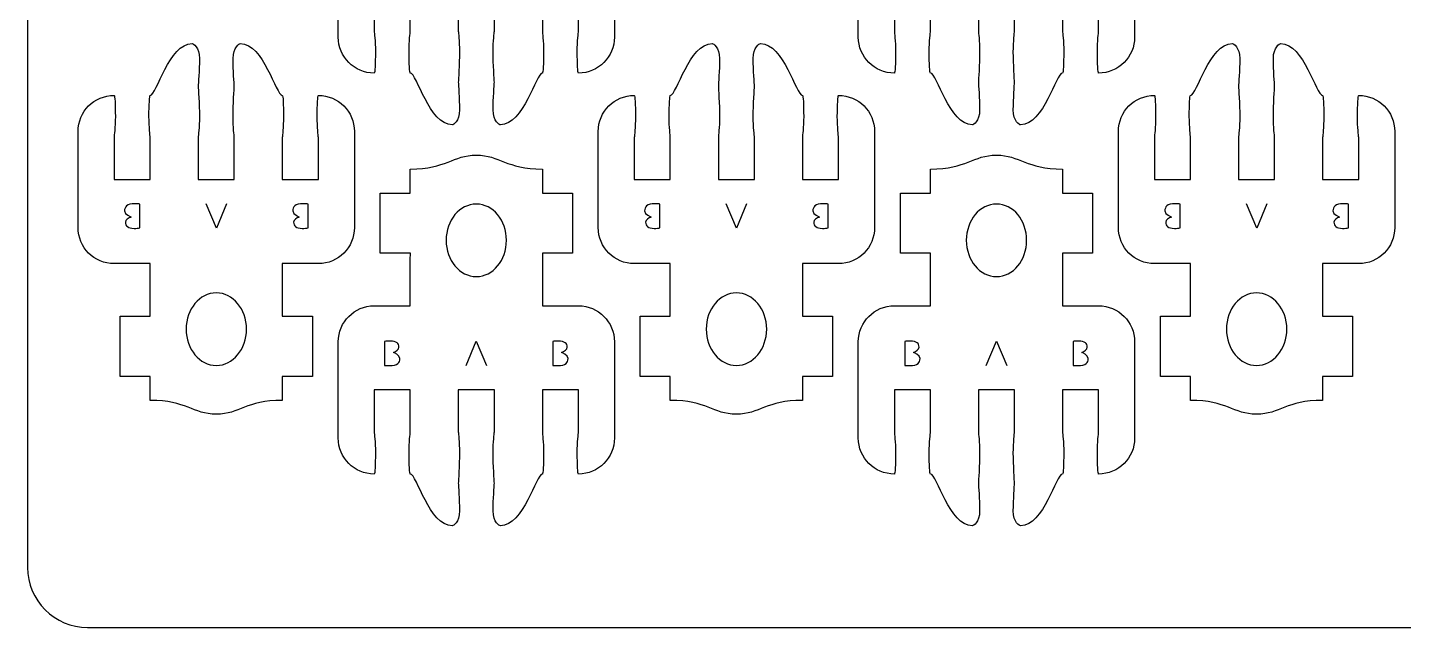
# Model space of a CAD drawing. Extents: x 0 to 300, y 0 to 300.
# Drawn here: x 0 to 114.5, y 0.1 to 50 of the extents above; entities that cross this region are included whole.
import ezdxf

# ---------------------------------------------------------------- set-up
doc = ezdxf.new("R2010")
doc.units = 0
doc.header["$MEASUREMENT"] = 0
doc.layers.add('DEFAULT', color=7, linetype='CONTINUOUS')

msp = doc.modelspace()

# ---------------------------------------------------------------- linework, layer by layer
at = {"layer": 'DEFAULT', "color": 250}
for points in [[(16.56, 35.35), (15.72, 33.33), (14.87, 35.35)], [(59.86, 35.35), (59.02, 33.33), (58.17, 35.35)], [(103.16, 35.35), (102.32, 33.33), (101.47, 35.35)], [(36.52, 21.9), (37.35, 23.92), (38.21, 21.9)], [(79.81, 21.9), (80.65, 23.92), (81.51, 21.9)]]:
    msp.add_lwpolyline(points, dxfattribs=at)
at = {"layer": 'DEFAULT', "color": 1}
for points, knots in [([(295, 0.1), (198.33, 0.1), (101.67, 0.1), (5, 0.1), (2.25, 0.1), (0, 2.35), (0, 5.1), (0, 101.77), (0, 198.43), (0, 295.1), (0, 297.85), (2.25, 300.1), (5, 300.1), (101.67, 300.1), (198.33, 300.1), (295, 300.1), (297.75, 300.1), (300, 297.85), (300, 295.1), (300, 198.43), (300, 101.77), (300, 5.1), (300, 2.35), (297.75, 0.1), (295, 0.1)], [0, 0, 0, 0, 822.047, 822.047, 822.047, 823.047, 823.047, 823.047, 1645.094, 1645.094, 1645.094, 1646.094, 1646.094, 1646.094, 2468.141, 2468.141, 2468.141, 2469.141, 2469.141, 2469.141, 3291.188, 3291.188, 3291.188, 3292.188, 3292.188, 3292.188, 3292.188]), ([(28.86, 46.24), (28.92, 46.24), (28.96, 47.02), (28.96, 47.99), (28.96, 48.96), (28.86, 49.56), (28.86, 49.74), (28.86, 50.91), (28.86, 52.07), (28.86, 53.24), (29.86, 53.24), (30.86, 53.24), (31.86, 53.24), (31.86, 52.07), (31.86, 50.91), (31.86, 49.74), (31.86, 49.56), (31.76, 48.96), (31.76, 47.99), (31.76, 47.02), (31.81, 46.24), (31.86, 46.24), (32.41, 46.24), (33.43, 41.93), (35.37, 41.93), (35.42, 41.93), (35.96, 42.21), (35.96, 43.18), (35.96, 44.15), (35.86, 45.24), (35.86, 45.49), (35.86, 45.64), (35.96, 47.02), (35.96, 47.99), (35.96, 48.96), (35.86, 49.57), (35.86, 49.74), (35.86, 50.91), (35.86, 52.07), (35.86, 53.24), (36.86, 53.24), (37.86, 53.24), (38.86, 53.24), (38.86, 52.07), (38.86, 50.91), (38.86, 49.74), (38.86, 49.57), (38.76, 48.96), (38.76, 47.99), (38.76, 47.02), (38.86, 45.64), (38.86, 45.49), (38.86, 45.24), (38.76, 44.15), (38.76, 43.18), (38.76, 42.21), (39.31, 41.93), (39.36, 41.93), (41.3, 41.93), (42.32, 46.24), (42.86, 46.24), (42.92, 46.24), (42.96, 47.02), (42.96, 47.99), (42.96, 48.96), (42.86, 49.56), (42.86, 49.74), (42.86, 50.91), (42.86, 52.07), (42.86, 53.24), (43.86, 53.24), (44.86, 53.24), (45.86, 53.24), (45.86, 52.07), (45.86, 50.91), (45.86, 49.74), (45.86, 49.56), (45.76, 48.96), (45.76, 47.99), (45.76, 47.02), (45.81, 46.24), (45.86, 46.24), (47.52, 46.24), (48.86, 47.58), (48.86, 49.24), (48.86, 51.91), (48.86, 54.57), (48.86, 57.24), (48.86, 58.9), (47.52, 60.24), (45.86, 60.24), (44.86, 60.24), (43.86, 60.24), (42.86, 60.24), (42.86, 61.7), (42.86, 63.16), (42.86, 64.62), (43.69, 64.62), (44.53, 64.62), (45.36, 64.62), (45.36, 66.29), (45.36, 67.95), (45.36, 69.62), (44.53, 69.62), (43.69, 69.62), (42.86, 69.62), (42.86, 70.29), (42.86, 70.96), (42.86, 71.62), (39.82, 71.62), (39.33, 72.78), (37.36, 72.78), (35.39, 72.78), (34.9, 71.62), (31.86, 71.62), (31.86, 70.96), (31.86, 70.29), (31.86, 69.62), (31.03, 69.62), (30.2, 69.62), (29.36, 69.62), (29.36, 67.96), (29.36, 66.29), (29.36, 64.62), (30.2, 64.62), (31.03, 64.62), (31.87, 64.62), (31.86, 63.16), (31.86, 61.7), (31.86, 60.24), (30.86, 60.24), (29.86, 60.24), (28.86, 60.24), (27.21, 60.24), (25.87, 58.9), (25.87, 57.24), (25.86, 54.57), (25.86, 51.91), (25.86, 49.24), (25.86, 47.58), (27.21, 46.24), (28.86, 46.24)], [1, 1, 1, 1, 2, 2, 2, 3, 3, 3, 12.92, 12.92, 12.92, 21.42, 21.42, 21.42, 31.34, 31.34, 31.34, 32.34, 32.34, 32.34, 33.34, 33.34, 33.34, 34.34, 34.34, 34.34, 35.34, 35.34, 35.34, 36.34, 36.34, 36.34, 37.34, 37.34, 37.34, 38.34, 38.34, 38.34, 48.26, 48.26, 48.26, 56.76, 56.76, 56.76, 66.68, 66.68, 66.68, 67.68, 67.68, 67.68, 68.68, 68.68, 68.68, 69.68, 69.68, 69.68, 70.68, 70.68, 70.68, 71.68, 71.68, 71.68, 72.68, 72.68, 72.68, 73.68, 73.68, 73.68, 83.6, 83.6, 83.6, 92.11, 92.11, 92.11, 102.03, 102.03, 102.03, 103.03, 103.03, 103.03, 104.03, 104.03, 104.03, 105.03, 105.03, 105.03, 127.709, 127.709, 127.709, 128.709, 128.709, 128.709, 137.219, 137.219, 137.219, 149.649, 149.649, 149.649, 156.729007, 156.729007, 156.729007, 170.909007, 170.909007, 170.909007, 177.989007, 177.989007, 177.989007, 183.659007, 183.659007, 183.659007, 184.659007, 184.659007, 184.659007, 185.659007, 185.659007, 185.659007, 191.329007, 191.329007, 191.329007, 198.419007, 198.419007, 198.419007, 212.589007, 212.589007, 212.589007, 219.689014, 219.689014, 219.689014, 232.099018, 232.099018, 232.099018, 240.599018, 240.599018, 240.599018, 241.599018, 241.599018, 241.599018, 264.27802, 264.27802, 264.27802, 265.27802, 265.27802, 265.27802, 265.27802]), ([(72.16, 46.24), (72.22, 46.24), (72.26, 47.02), (72.26, 47.99), (72.26, 48.96), (72.16, 49.56), (72.16, 49.74), (72.16, 50.91), (72.16, 52.07), (72.16, 53.24), (73.16, 53.24), (74.16, 53.24), (75.16, 53.24), (75.16, 52.07), (75.16, 50.91), (75.16, 49.74), (75.16, 49.56), (75.06, 48.96), (75.06, 47.99), (75.06, 47.02), (75.1, 46.24), (75.16, 46.24), (75.7, 46.24), (76.73, 41.93), (78.66, 41.93), (78.72, 41.93), (79.26, 42.21), (79.26, 43.18), (79.26, 44.15), (79.16, 45.24), (79.16, 45.49), (79.16, 45.64), (79.26, 47.02), (79.26, 47.99), (79.26, 48.96), (79.16, 49.57), (79.16, 49.74), (79.16, 50.91), (79.16, 52.07), (79.16, 53.24), (80.16, 53.24), (81.16, 53.24), (82.16, 53.24), (82.16, 52.07), (82.16, 50.91), (82.16, 49.74), (82.16, 49.57), (82.06, 48.96), (82.06, 47.99), (82.06, 47.02), (82.16, 45.64), (82.16, 45.49), (82.16, 45.24), (82.06, 44.15), (82.06, 43.18), (82.06, 42.21), (82.6, 41.93), (82.66, 41.93), (84.6, 41.93), (85.62, 46.24), (86.16, 46.24), (86.22, 46.24), (86.26, 47.02), (86.26, 47.99), (86.26, 48.96), (86.16, 49.56), (86.16, 49.74), (86.16, 50.91), (86.16, 52.07), (86.16, 53.24), (87.16, 53.24), (88.16, 53.24), (89.16, 53.24), (89.16, 52.07), (89.16, 50.91), (89.16, 49.74), (89.16, 49.56), (89.06, 48.96), (89.06, 47.99), (89.06, 47.02), (89.11, 46.24), (89.16, 46.24), (90.82, 46.24), (92.16, 47.58), (92.16, 49.24), (92.16, 51.91), (92.16, 54.57), (92.16, 57.24), (92.16, 58.9), (90.82, 60.24), (89.16, 60.24), (88.16, 60.24), (87.16, 60.24), (86.16, 60.24), (86.16, 61.7), (86.16, 63.16), (86.16, 64.62), (86.99, 64.62), (87.83, 64.62), (88.66, 64.62), (88.66, 66.29), (88.66, 67.95), (88.66, 69.62), (87.83, 69.62), (86.99, 69.62), (86.16, 69.62), (86.16, 70.29), (86.16, 70.96), (86.16, 71.62), (83.12, 71.62), (82.63, 72.78), (80.66, 72.78), (78.69, 72.78), (78.2, 71.62), (75.16, 71.62), (75.16, 70.96), (75.16, 70.29), (75.16, 69.62), (74.33, 69.62), (73.49, 69.62), (72.66, 69.62), (72.66, 67.96), (72.66, 66.29), (72.66, 64.62), (73.49, 64.62), (74.33, 64.62), (75.16, 64.62), (75.16, 63.16), (75.16, 61.7), (75.16, 60.24), (74.16, 60.24), (73.16, 60.24), (72.16, 60.24), (70.5, 60.24), (69.16, 58.9), (69.16, 57.24), (69.16, 54.57), (69.16, 51.91), (69.16, 49.24), (69.16, 47.58), (70.5, 46.24), (72.16, 46.24)], [1, 1, 1, 1, 2, 2, 2, 3, 3, 3, 12.92, 12.92, 12.92, 21.42, 21.42, 21.42, 31.34, 31.34, 31.34, 32.34, 32.34, 32.34, 33.34, 33.34, 33.34, 34.34, 34.34, 34.34, 35.34, 35.34, 35.34, 36.34, 36.34, 36.34, 37.34, 37.34, 37.34, 38.34, 38.34, 38.34, 48.26, 48.26, 48.26, 56.76, 56.76, 56.76, 66.68, 66.68, 66.68, 67.68, 67.68, 67.68, 68.68, 68.68, 68.68, 69.68, 69.68, 69.68, 70.68, 70.68, 70.68, 71.68, 71.68, 71.68, 72.68, 72.68, 72.68, 73.68, 73.68, 73.68, 83.6, 83.6, 83.6, 92.11, 92.11, 92.11, 102.03, 102.03, 102.03, 103.03, 103.03, 103.03, 104.03, 104.03, 104.03, 105.03, 105.03, 105.03, 127.709, 127.709, 127.709, 128.709, 128.709, 128.709, 137.219, 137.219, 137.219, 149.649, 149.649, 149.649, 156.729007, 156.729007, 156.729007, 170.909007, 170.909007, 170.909007, 177.989007, 177.989007, 177.989007, 183.659007, 183.659007, 183.659007, 184.659007, 184.659007, 184.659007, 185.659007, 185.659007, 185.659007, 191.329007, 191.329007, 191.329007, 198.419007, 198.419007, 198.419007, 212.589007, 212.589007, 212.589007, 219.689014, 219.689014, 219.689014, 232.099018, 232.099018, 232.099018, 240.599018, 240.599018, 240.599018, 241.599018, 241.599018, 241.599018, 264.27802, 264.27802, 264.27802, 265.27802, 265.27802, 265.27802, 265.27802]), ([(24.21, 44.38), (24.16, 44.38), (24.11, 43.6), (24.11, 42.63), (24.11, 41.67), (24.21, 41.06), (24.21, 40.88), (24.21, 39.72), (24.21, 38.55), (24.21, 37.38), (23.21, 37.38), (22.21, 37.38), (21.21, 37.38), (21.21, 38.55), (21.21, 39.72), (21.21, 40.88), (21.21, 41.06), (21.31, 41.67), (21.31, 42.63), (21.31, 43.6), (21.27, 44.38), (21.21, 44.38), (20.67, 44.38), (19.65, 48.7), (17.71, 48.7), (17.65, 48.7), (17.11, 48.41), (17.11, 47.44), (17.11, 46.48), (17.21, 45.38), (17.21, 45.13), (17.21, 44.99), (17.11, 43.6), (17.11, 42.63), (17.11, 41.67), (17.21, 41.05), (17.21, 40.88), (17.21, 39.72), (17.21, 38.55), (17.21, 37.38), (16.21, 37.38), (15.21, 37.38), (14.21, 37.38), (14.21, 38.55), (14.21, 39.72), (14.21, 40.88), (14.21, 41.05), (14.31, 41.67), (14.31, 42.63), (14.31, 43.6), (14.21, 44.99), (14.21, 45.13), (14.21, 45.38), (14.31, 46.48), (14.31, 47.44), (14.31, 48.41), (13.77, 48.7), (13.71, 48.7), (11.78, 48.7), (10.75, 44.38), (10.21, 44.38), (10.16, 44.38), (10.11, 43.6), (10.11, 42.63), (10.11, 41.67), (10.21, 41.06), (10.21, 40.88), (10.21, 39.72), (10.21, 38.55), (10.21, 37.38), (9.21, 37.38), (8.21, 37.38), (7.21, 37.38), (7.21, 38.55), (7.21, 39.72), (7.21, 40.88), (7.21, 41.06), (7.31, 41.67), (7.31, 42.63), (7.31, 43.6), (7.27, 44.38), (7.21, 44.38), (5.55, 44.38), (4.21, 43.04), (4.21, 41.38), (4.21, 38.72), (4.21, 36.05), (4.21, 33.38), (4.21, 31.72), (5.55, 30.38), (7.21, 30.38), (8.21, 30.38), (9.21, 30.38), (10.21, 30.38), (10.21, 28.92), (10.21, 27.46), (10.21, 26), (9.38, 26), (8.55, 26), (7.72, 26), (7.72, 24.33), (7.72, 22.67), (7.72, 21), (8.55, 21), (9.38, 21), (10.21, 21), (10.21, 20.33), (10.21, 19.67), (10.21, 19), (13.25, 19), (13.74, 17.85), (15.71, 17.85), (17.69, 17.85), (18.17, 19), (21.21, 19), (21.21, 19.67), (21.21, 20.33), (21.21, 21), (22.05, 21), (22.88, 21), (23.71, 21), (23.71, 22.67), (23.71, 24.33), (23.71, 26), (22.88, 26), (22.04, 26), (21.21, 26), (21.21, 27.46), (21.21, 28.92), (21.21, 30.38), (22.21, 30.38), (23.21, 30.38), (24.21, 30.38), (25.87, 30.38), (27.21, 31.72), (27.21, 33.38), (27.21, 36.05), (27.21, 38.72), (27.21, 41.38), (27.21, 43.04), (25.87, 44.38), (24.21, 44.38)], [1, 1, 1, 1, 2, 2, 2, 3, 3, 3, 12.92, 12.92, 12.92, 21.42, 21.42, 21.42, 31.34, 31.34, 31.34, 32.34, 32.34, 32.34, 33.34, 33.34, 33.34, 34.34, 34.34, 34.34, 35.34, 35.34, 35.34, 36.34, 36.34, 36.34, 37.34, 37.34, 37.34, 38.34, 38.34, 38.34, 48.26, 48.26, 48.26, 56.76, 56.76, 56.76, 66.68, 66.68, 66.68, 67.68, 67.68, 67.68, 68.68, 68.68, 68.68, 69.68, 69.68, 69.68, 70.68, 70.68, 70.68, 71.68, 71.68, 71.68, 72.68, 72.68, 72.68, 73.68, 73.68, 73.68, 83.6, 83.6, 83.6, 92.11, 92.11, 92.11, 102.03, 102.03, 102.03, 103.03, 103.03, 103.03, 104.03, 104.03, 104.03, 105.03, 105.03, 105.03, 127.709, 127.709, 127.709, 128.709, 128.709, 128.709, 137.219, 137.219, 137.219, 149.649, 149.649, 149.649, 156.729007, 156.729007, 156.729007, 170.909007, 170.909007, 170.909007, 177.989007, 177.989007, 177.989007, 183.659007, 183.659007, 183.659007, 184.659007, 184.659007, 184.659007, 185.659007, 185.659007, 185.659007, 191.329007, 191.329007, 191.329007, 198.419007, 198.419007, 198.419007, 212.589007, 212.589007, 212.589007, 219.689014, 219.689014, 219.689014, 232.099018, 232.099018, 232.099018, 240.599018, 240.599018, 240.599018, 241.599018, 241.599018, 241.599018, 264.27802, 264.27802, 264.27802, 265.27802, 265.27802, 265.27802, 265.27802]), ([(67.51, 44.38), (67.46, 44.38), (67.41, 43.6), (67.41, 42.63), (67.41, 41.67), (67.51, 41.06), (67.51, 40.88), (67.51, 39.72), (67.51, 38.55), (67.51, 37.38), (66.51, 37.38), (65.51, 37.38), (64.51, 37.38), (64.51, 38.55), (64.51, 39.72), (64.51, 40.88), (64.51, 41.06), (64.61, 41.67), (64.61, 42.63), (64.61, 43.6), (64.57, 44.38), (64.51, 44.38), (63.97, 44.38), (62.95, 48.7), (61.01, 48.7), (60.95, 48.7), (60.41, 48.41), (60.41, 47.44), (60.41, 46.48), (60.51, 45.38), (60.51, 45.13), (60.51, 44.99), (60.41, 43.6), (60.41, 42.63), (60.41, 41.67), (60.51, 41.05), (60.51, 40.88), (60.51, 39.72), (60.51, 38.55), (60.51, 37.38), (59.51, 37.38), (58.51, 37.38), (57.51, 37.38), (57.51, 38.55), (57.51, 39.72), (57.51, 40.88), (57.51, 41.05), (57.61, 41.67), (57.61, 42.63), (57.61, 43.6), (57.51, 44.99), (57.51, 45.13), (57.51, 45.38), (57.61, 46.48), (57.61, 47.44), (57.61, 48.41), (57.07, 48.7), (57.01, 48.7), (55.07, 48.7), (54.05, 44.38), (53.51, 44.38), (53.46, 44.38), (53.41, 43.6), (53.41, 42.63), (53.41, 41.67), (53.51, 41.06), (53.51, 40.88), (53.51, 39.72), (53.51, 38.55), (53.51, 37.38), (52.51, 37.38), (51.51, 37.38), (50.51, 37.38), (50.51, 38.55), (50.51, 39.72), (50.51, 40.88), (50.51, 41.06), (50.61, 41.67), (50.61, 42.63), (50.61, 43.6), (50.57, 44.38), (50.51, 44.38), (48.85, 44.38), (47.51, 43.04), (47.51, 41.38), (47.51, 38.72), (47.51, 36.05), (47.51, 33.38), (47.51, 31.72), (48.85, 30.38), (50.51, 30.38), (51.51, 30.38), (52.51, 30.38), (53.51, 30.38), (53.51, 28.92), (53.51, 27.46), (53.51, 26), (52.68, 26), (51.85, 26), (51.01, 26), (51.01, 24.33), (51.01, 22.67), (51.01, 21), (51.85, 21), (52.68, 21), (53.51, 21), (53.51, 20.33), (53.51, 19.67), (53.51, 19), (56.55, 19), (57.04, 17.85), (59.01, 17.85), (60.98, 17.85), (61.47, 19), (64.51, 19), (64.51, 19.67), (64.51, 20.33), (64.51, 21), (65.35, 21), (66.18, 21), (67.01, 21), (67.01, 22.67), (67.01, 24.33), (67.01, 26), (66.18, 26), (65.34, 26), (64.51, 26), (64.51, 27.46), (64.51, 28.92), (64.51, 30.38), (65.51, 30.38), (66.51, 30.38), (67.51, 30.38), (69.17, 30.38), (70.51, 31.72), (70.51, 33.38), (70.51, 36.05), (70.51, 38.72), (70.51, 41.38), (70.51, 43.04), (69.17, 44.38), (67.51, 44.38)], [1, 1, 1, 1, 2, 2, 2, 3, 3, 3, 12.92, 12.92, 12.92, 21.42, 21.42, 21.42, 31.34, 31.34, 31.34, 32.34, 32.34, 32.34, 33.34, 33.34, 33.34, 34.34, 34.34, 34.34, 35.34, 35.34, 35.34, 36.34, 36.34, 36.34, 37.34, 37.34, 37.34, 38.34, 38.34, 38.34, 48.26, 48.26, 48.26, 56.76, 56.76, 56.76, 66.68, 66.68, 66.68, 67.68, 67.68, 67.68, 68.68, 68.68, 68.68, 69.68, 69.68, 69.68, 70.68, 70.68, 70.68, 71.68, 71.68, 71.68, 72.68, 72.68, 72.68, 73.68, 73.68, 73.68, 83.6, 83.6, 83.6, 92.11, 92.11, 92.11, 102.03, 102.03, 102.03, 103.03, 103.03, 103.03, 104.03, 104.03, 104.03, 105.03, 105.03, 105.03, 127.709, 127.709, 127.709, 128.709, 128.709, 128.709, 137.219, 137.219, 137.219, 149.649, 149.649, 149.649, 156.729007, 156.729007, 156.729007, 170.909007, 170.909007, 170.909007, 177.989007, 177.989007, 177.989007, 183.659007, 183.659007, 183.659007, 184.659007, 184.659007, 184.659007, 185.659007, 185.659007, 185.659007, 191.329007, 191.329007, 191.329007, 198.419007, 198.419007, 198.419007, 212.589007, 212.589007, 212.589007, 219.689014, 219.689014, 219.689014, 232.099018, 232.099018, 232.099018, 240.599018, 240.599018, 240.599018, 241.599018, 241.599018, 241.599018, 264.27802, 264.27802, 264.27802, 265.27802, 265.27802, 265.27802, 265.27802]), ([(110.81, 44.38), (110.76, 44.38), (110.71, 43.6), (110.71, 42.63), (110.71, 41.67), (110.81, 41.06), (110.81, 40.88), (110.81, 39.72), (110.81, 38.55), (110.81, 37.38), (109.81, 37.38), (108.81, 37.38), (107.81, 37.38), (107.81, 38.55), (107.81, 39.72), (107.81, 40.88), (107.81, 41.06), (107.91, 41.67), (107.91, 42.63), (107.91, 43.6), (107.87, 44.38), (107.81, 44.38), (107.27, 44.38), (106.24, 48.7), (104.31, 48.7), (104.25, 48.7), (103.71, 48.41), (103.71, 47.44), (103.71, 46.48), (103.81, 45.38), (103.81, 45.13), (103.81, 44.99), (103.71, 43.6), (103.71, 42.63), (103.71, 41.67), (103.81, 41.05), (103.81, 40.88), (103.81, 39.72), (103.81, 38.55), (103.81, 37.38), (102.81, 37.38), (101.81, 37.38), (100.81, 37.38), (100.81, 38.55), (100.81, 39.72), (100.81, 40.88), (100.81, 41.05), (100.91, 41.67), (100.91, 42.63), (100.91, 43.6), (100.81, 44.99), (100.81, 45.13), (100.81, 45.38), (100.91, 46.48), (100.91, 47.44), (100.91, 48.41), (100.37, 48.7), (100.31, 48.7), (98.37, 48.7), (97.35, 44.38), (96.81, 44.38), (96.75, 44.38), (96.71, 43.6), (96.71, 42.63), (96.71, 41.67), (96.81, 41.06), (96.81, 40.88), (96.81, 39.72), (96.81, 38.55), (96.81, 37.38), (95.81, 37.38), (94.81, 37.38), (93.81, 37.38), (93.81, 38.55), (93.81, 39.72), (93.81, 40.88), (93.81, 41.06), (93.91, 41.67), (93.91, 42.63), (93.91, 43.6), (93.86, 44.38), (93.81, 44.38), (92.15, 44.38), (90.81, 43.04), (90.81, 41.38), (90.81, 38.72), (90.81, 36.05), (90.81, 33.38), (90.81, 31.72), (92.15, 30.38), (93.81, 30.38), (94.81, 30.38), (95.81, 30.38), (96.81, 30.38), (96.81, 28.92), (96.81, 27.46), (96.81, 26), (95.98, 26), (95.15, 26), (94.31, 26), (94.31, 24.33), (94.31, 22.67), (94.31, 21), (95.15, 21), (95.98, 21), (96.81, 21), (96.81, 20.33), (96.81, 19.67), (96.81, 19), (99.85, 19), (100.34, 17.85), (102.31, 17.85), (104.28, 17.85), (104.77, 19), (107.81, 19), (107.81, 19.67), (107.81, 20.33), (107.81, 21), (108.64, 21), (109.48, 21), (110.31, 21), (110.31, 22.67), (110.31, 24.33), (110.31, 26), (109.48, 26), (108.64, 26), (107.81, 26), (107.81, 27.46), (107.81, 28.92), (107.81, 30.38), (108.81, 30.38), (109.81, 30.38), (110.81, 30.38), (112.47, 30.38), (113.81, 31.72), (113.81, 33.38), (113.81, 36.05), (113.81, 38.72), (113.81, 41.38), (113.81, 43.04), (112.47, 44.38), (110.81, 44.38)], [1, 1, 1, 1, 2, 2, 2, 3, 3, 3, 12.92, 12.92, 12.92, 21.42, 21.42, 21.42, 31.34, 31.34, 31.34, 32.34, 32.34, 32.34, 33.34, 33.34, 33.34, 34.34, 34.34, 34.34, 35.34, 35.34, 35.34, 36.34, 36.34, 36.34, 37.34, 37.34, 37.34, 38.34, 38.34, 38.34, 48.26, 48.26, 48.26, 56.76, 56.76, 56.76, 66.68, 66.68, 66.68, 67.68, 67.68, 67.68, 68.68, 68.68, 68.68, 69.68, 69.68, 69.68, 70.68, 70.68, 70.68, 71.68, 71.68, 71.68, 72.68, 72.68, 72.68, 73.68, 73.68, 73.68, 83.6, 83.6, 83.6, 92.11, 92.11, 92.11, 102.03, 102.03, 102.03, 103.03, 103.03, 103.03, 104.03, 104.03, 104.03, 105.03, 105.03, 105.03, 127.709, 127.709, 127.709, 128.709, 128.709, 128.709, 137.219, 137.219, 137.219, 149.649, 149.649, 149.649, 156.729007, 156.729007, 156.729007, 170.909007, 170.909007, 170.909007, 177.989007, 177.989007, 177.989007, 183.659007, 183.659007, 183.659007, 184.659007, 184.659007, 184.659007, 185.659007, 185.659007, 185.659007, 191.329007, 191.329007, 191.329007, 198.419007, 198.419007, 198.419007, 212.589007, 212.589007, 212.589007, 219.689014, 219.689014, 219.689014, 232.099018, 232.099018, 232.099018, 240.599018, 240.599018, 240.599018, 241.599018, 241.599018, 241.599018, 264.27802, 264.27802, 264.27802, 265.27802, 265.27802, 265.27802, 265.27802]), ([(28.86, 12.87), (28.92, 12.87), (28.96, 13.66), (28.96, 14.62), (28.96, 15.59), (28.86, 16.2), (28.86, 16.37), (28.86, 17.54), (28.86, 18.7), (28.86, 19.87), (29.86, 19.87), (30.86, 19.87), (31.86, 19.87), (31.86, 18.7), (31.86, 17.54), (31.86, 16.37), (31.86, 16.2), (31.76, 15.59), (31.76, 14.62), (31.76, 13.66), (31.81, 12.87), (31.86, 12.87), (32.41, 12.87), (33.43, 8.56), (35.37, 8.56), (35.42, 8.56), (35.96, 8.84), (35.96, 9.81), (35.96, 10.78), (35.86, 11.87), (35.86, 12.12), (35.86, 12.27), (35.96, 13.66), (35.96, 14.62), (35.96, 15.59), (35.86, 16.2), (35.86, 16.37), (35.86, 17.54), (35.86, 18.7), (35.86, 19.87), (36.86, 19.87), (37.86, 19.87), (38.86, 19.87), (38.86, 18.7), (38.86, 17.54), (38.86, 16.37), (38.86, 16.2), (38.76, 15.59), (38.76, 14.62), (38.76, 13.66), (38.86, 12.27), (38.86, 12.12), (38.86, 11.87), (38.76, 10.78), (38.76, 9.81), (38.76, 8.84), (39.31, 8.56), (39.36, 8.56), (41.3, 8.56), (42.32, 12.87), (42.86, 12.87), (42.92, 12.87), (42.96, 13.66), (42.96, 14.62), (42.96, 15.59), (42.86, 16.2), (42.86, 16.37), (42.86, 17.54), (42.86, 18.7), (42.86, 19.87), (43.86, 19.87), (44.86, 19.87), (45.86, 19.87), (45.86, 18.7), (45.86, 17.54), (45.86, 16.37), (45.86, 16.2), (45.76, 15.59), (45.76, 14.62), (45.76, 13.66), (45.81, 12.87), (45.86, 12.87), (47.52, 12.87), (48.86, 14.21), (48.86, 15.87), (48.86, 18.54), (48.86, 21.2), (48.86, 23.87), (48.86, 25.53), (47.52, 26.87), (45.86, 26.87), (44.86, 26.87), (43.86, 26.87), (42.86, 26.87), (42.86, 28.33), (42.86, 29.79), (42.86, 31.25), (43.69, 31.25), (44.53, 31.25), (45.36, 31.25), (45.36, 32.92), (45.36, 34.59), (45.36, 36.25), (44.53, 36.25), (43.69, 36.25), (42.86, 36.25), (42.86, 36.92), (42.86, 37.59), (42.86, 38.25), (39.82, 38.25), (39.33, 39.41), (37.36, 39.41), (35.39, 39.41), (34.9, 38.25), (31.86, 38.25), (31.86, 37.59), (31.86, 36.92), (31.86, 36.25), (31.03, 36.25), (30.2, 36.25), (29.36, 36.25), (29.36, 34.59), (29.36, 32.92), (29.36, 31.25), (30.2, 31.25), (31.03, 31.25), (31.87, 31.25), (31.86, 29.79), (31.86, 28.33), (31.86, 26.87), (30.86, 26.87), (29.86, 26.87), (28.86, 26.87), (27.21, 26.87), (25.87, 25.53), (25.87, 23.87), (25.86, 21.2), (25.86, 18.54), (25.86, 15.87), (25.86, 14.21), (27.21, 12.87), (28.86, 12.87)], [1, 1, 1, 1, 2, 2, 2, 3, 3, 3, 12.92, 12.92, 12.92, 21.42, 21.42, 21.42, 31.34, 31.34, 31.34, 32.34, 32.34, 32.34, 33.34, 33.34, 33.34, 34.34, 34.34, 34.34, 35.34, 35.34, 35.34, 36.34, 36.34, 36.34, 37.34, 37.34, 37.34, 38.34, 38.34, 38.34, 48.26, 48.26, 48.26, 56.76, 56.76, 56.76, 66.68, 66.68, 66.68, 67.68, 67.68, 67.68, 68.68, 68.68, 68.68, 69.68, 69.68, 69.68, 70.68, 70.68, 70.68, 71.68, 71.68, 71.68, 72.68, 72.68, 72.68, 73.68, 73.68, 73.68, 83.6, 83.6, 83.6, 92.11, 92.11, 92.11, 102.03, 102.03, 102.03, 103.03, 103.03, 103.03, 104.03, 104.03, 104.03, 105.03, 105.03, 105.03, 127.709, 127.709, 127.709, 128.709, 128.709, 128.709, 137.219, 137.219, 137.219, 149.649, 149.649, 149.649, 156.729007, 156.729007, 156.729007, 170.909007, 170.909007, 170.909007, 177.989007, 177.989007, 177.989007, 183.659007, 183.659007, 183.659007, 184.659007, 184.659007, 184.659007, 185.659007, 185.659007, 185.659007, 191.329007, 191.329007, 191.329007, 198.419007, 198.419007, 198.419007, 212.589007, 212.589007, 212.589007, 219.689014, 219.689014, 219.689014, 232.099018, 232.099018, 232.099018, 240.599018, 240.599018, 240.599018, 241.599018, 241.599018, 241.599018, 264.27802, 264.27802, 264.27802, 265.27802, 265.27802, 265.27802, 265.27802]), ([(72.16, 12.87), (72.22, 12.87), (72.26, 13.66), (72.26, 14.62), (72.26, 15.59), (72.16, 16.2), (72.16, 16.37), (72.16, 17.54), (72.16, 18.7), (72.16, 19.87), (73.16, 19.87), (74.16, 19.87), (75.16, 19.87), (75.16, 18.7), (75.16, 17.54), (75.16, 16.37), (75.16, 16.2), (75.06, 15.59), (75.06, 14.62), (75.06, 13.66), (75.1, 12.87), (75.16, 12.87), (75.7, 12.87), (76.73, 8.56), (78.66, 8.56), (78.72, 8.56), (79.26, 8.84), (79.26, 9.81), (79.26, 10.78), (79.16, 11.87), (79.16, 12.12), (79.16, 12.27), (79.26, 13.66), (79.26, 14.62), (79.26, 15.59), (79.16, 16.2), (79.16, 16.37), (79.16, 17.54), (79.16, 18.7), (79.16, 19.87), (80.16, 19.87), (81.16, 19.87), (82.16, 19.87), (82.16, 18.7), (82.16, 17.54), (82.16, 16.37), (82.16, 16.2), (82.06, 15.59), (82.06, 14.62), (82.06, 13.66), (82.16, 12.27), (82.16, 12.12), (82.16, 11.87), (82.06, 10.78), (82.06, 9.81), (82.06, 8.84), (82.6, 8.56), (82.66, 8.56), (84.6, 8.56), (85.62, 12.87), (86.16, 12.87), (86.22, 12.87), (86.26, 13.66), (86.26, 14.62), (86.26, 15.59), (86.16, 16.2), (86.16, 16.37), (86.16, 17.54), (86.16, 18.7), (86.16, 19.87), (87.16, 19.87), (88.16, 19.87), (89.16, 19.87), (89.16, 18.7), (89.16, 17.54), (89.16, 16.37), (89.16, 16.2), (89.06, 15.59), (89.06, 14.62), (89.06, 13.66), (89.11, 12.87), (89.16, 12.87), (90.82, 12.87), (92.16, 14.21), (92.16, 15.87), (92.16, 18.54), (92.16, 21.2), (92.16, 23.87), (92.16, 25.53), (90.82, 26.87), (89.16, 26.87), (88.16, 26.87), (87.16, 26.87), (86.16, 26.87), (86.16, 28.33), (86.16, 29.79), (86.16, 31.25), (86.99, 31.25), (87.83, 31.25), (88.66, 31.25), (88.66, 32.92), (88.66, 34.59), (88.66, 36.25), (87.83, 36.25), (86.99, 36.25), (86.16, 36.25), (86.16, 36.92), (86.16, 37.59), (86.16, 38.25), (83.12, 38.25), (82.63, 39.41), (80.66, 39.41), (78.69, 39.41), (78.2, 38.25), (75.16, 38.25), (75.16, 37.59), (75.16, 36.92), (75.16, 36.25), (74.33, 36.25), (73.49, 36.25), (72.66, 36.25), (72.66, 34.59), (72.66, 32.92), (72.66, 31.25), (73.49, 31.25), (74.33, 31.25), (75.16, 31.25), (75.16, 29.79), (75.16, 28.33), (75.16, 26.87), (74.16, 26.87), (73.16, 26.87), (72.16, 26.87), (70.5, 26.87), (69.16, 25.53), (69.16, 23.87), (69.16, 21.2), (69.16, 18.54), (69.16, 15.87), (69.16, 14.21), (70.5, 12.87), (72.16, 12.87)], [1, 1, 1, 1, 2, 2, 2, 3, 3, 3, 12.92, 12.92, 12.92, 21.42, 21.42, 21.42, 31.34, 31.34, 31.34, 32.34, 32.34, 32.34, 33.34, 33.34, 33.34, 34.34, 34.34, 34.34, 35.34, 35.34, 35.34, 36.34, 36.34, 36.34, 37.34, 37.34, 37.34, 38.34, 38.34, 38.34, 48.26, 48.26, 48.26, 56.76, 56.76, 56.76, 66.68, 66.68, 66.68, 67.68, 67.68, 67.68, 68.68, 68.68, 68.68, 69.68, 69.68, 69.68, 70.68, 70.68, 70.68, 71.68, 71.68, 71.68, 72.68, 72.68, 72.68, 73.68, 73.68, 73.68, 83.6, 83.6, 83.6, 92.11, 92.11, 92.11, 102.03, 102.03, 102.03, 103.03, 103.03, 103.03, 104.03, 104.03, 104.03, 105.03, 105.03, 105.03, 127.709, 127.709, 127.709, 128.709, 128.709, 128.709, 137.219, 137.219, 137.219, 149.649, 149.649, 149.649, 156.729007, 156.729007, 156.729007, 170.909007, 170.909007, 170.909007, 177.989007, 177.989007, 177.989007, 183.659007, 183.659007, 183.659007, 184.659007, 184.659007, 184.659007, 185.659007, 185.659007, 185.659007, 191.329007, 191.329007, 191.329007, 198.419007, 198.419007, 198.419007, 212.589007, 212.589007, 212.589007, 219.689014, 219.689014, 219.689014, 232.099018, 232.099018, 232.099018, 240.599018, 240.599018, 240.599018, 241.599018, 241.599018, 241.599018, 264.27802, 264.27802, 264.27802, 265.27802, 265.27802, 265.27802, 265.27802]), ([(37.36, 35.34), (38.75, 35.34), (39.87, 33.99), (39.87, 32.32), (39.87, 30.66), (38.75, 29.3), (37.36, 29.3), (35.97, 29.3), (34.85, 30.66), (34.85, 32.32), (34.85, 33.99), (35.97, 35.34), (37.36, 35.34)], [1, 1, 1, 1, 2, 2, 2, 3, 3, 3, 4, 4, 4, 5, 5, 5, 5]), ([(80.66, 35.34), (82.05, 35.34), (83.17, 33.99), (83.17, 32.32), (83.17, 30.66), (82.05, 29.3), (80.66, 29.3), (79.27, 29.3), (78.15, 30.66), (78.15, 32.32), (78.15, 33.99), (79.27, 35.34), (80.66, 35.34)], [1, 1, 1, 1, 2, 2, 2, 3, 3, 3, 4, 4, 4, 5, 5, 5, 5]), ([(15.71, 21.91), (14.33, 21.91), (13.2, 23.26), (13.2, 24.93), (13.2, 26.6), (14.33, 27.95), (15.71, 27.95), (17.1, 27.95), (18.23, 26.6), (18.23, 24.93), (18.23, 23.26), (17.1, 21.91), (15.71, 21.91)], [1, 1, 1, 1, 2, 2, 2, 3, 3, 3, 4, 4, 4, 5, 5, 5, 5]), ([(59.01, 21.91), (57.63, 21.91), (56.5, 23.26), (56.5, 24.93), (56.5, 26.6), (57.63, 27.95), (59.01, 27.95), (60.4, 27.95), (61.53, 26.6), (61.53, 24.93), (61.53, 23.26), (60.4, 21.91), (59.01, 21.91)], [1, 1, 1, 1, 2, 2, 2, 3, 3, 3, 4, 4, 4, 5, 5, 5, 5]), ([(102.31, 21.91), (100.92, 21.91), (99.8, 23.26), (99.8, 24.93), (99.8, 26.6), (100.92, 27.95), (102.31, 27.95), (103.7, 27.95), (104.83, 26.6), (104.83, 24.93), (104.83, 23.26), (103.7, 21.91), (102.31, 21.91)], [1, 1, 1, 1, 2, 2, 2, 3, 3, 3, 4, 4, 4, 5, 5, 5, 5])]:
    msp.add_open_spline(points, degree=3, knots=knots, dxfattribs=at)
at = {"layer": 'DEFAULT', "color": 250}
for points in [[(9.35, 33.36), (9.23, 33.33), (9.05, 33.31), (8.87, 33.31), (8.61, 33.31), (8.44, 33.36), (8.32, 33.46), (8.21, 33.54), (8.15, 33.66), (8.15, 33.82), (8.15, 34.01), (8.41, 34.18), (8.62, 34.26), (8.62, 34.26), (8.07, 34.47), (8.07, 34.77), (8.07, 34.95), (8.14, 35.08), (8.25, 35.18), (8.39, 35.31), (8.61, 35.37), (8.94, 35.37), (9.12, 35.37), (9.26, 35.36), (9.35, 35.34), (9.35, 34.68), (9.35, 34.02), (9.35, 33.36)], [(23.35, 33.36), (23.24, 33.33), (23.06, 33.31), (22.87, 33.31), (22.61, 33.31), (22.44, 33.36), (22.32, 33.46), (22.21, 33.54), (22.15, 33.66), (22.15, 33.82), (22.15, 34.01), (22.41, 34.18), (22.62, 34.26), (22.62, 34.26), (22.08, 34.47), (22.08, 34.77), (22.08, 34.95), (22.14, 35.08), (22.25, 35.18), (22.39, 35.31), (22.62, 35.37), (22.95, 35.37), (23.13, 35.37), (23.26, 35.36), (23.35, 35.34), (23.35, 34.68), (23.35, 34.02), (23.35, 33.36)], [(52.65, 33.36), (52.53, 33.33), (52.35, 33.31), (52.17, 33.31), (51.91, 33.31), (51.74, 33.36), (51.62, 33.46), (51.51, 33.54), (51.45, 33.66), (51.45, 33.82), (51.45, 34.01), (51.7, 34.18), (51.92, 34.26), (51.92, 34.26), (51.37, 34.47), (51.37, 34.77), (51.37, 34.95), (51.44, 35.08), (51.54, 35.18), (51.68, 35.31), (51.91, 35.37), (52.24, 35.37), (52.42, 35.37), (52.56, 35.36), (52.65, 35.34), (52.65, 34.68), (52.65, 34.02), (52.65, 33.36)], [(66.65, 33.36), (66.53, 33.33), (66.35, 33.31), (66.17, 33.31), (65.91, 33.31), (65.74, 33.36), (65.62, 33.46), (65.51, 33.54), (65.45, 33.66), (65.45, 33.82), (65.45, 34.01), (65.71, 34.18), (65.92, 34.26), (65.92, 34.26), (65.37, 34.47), (65.37, 34.77), (65.37, 34.95), (65.44, 35.08), (65.55, 35.18), (65.69, 35.31), (65.91, 35.37), (66.24, 35.37), (66.42, 35.37), (66.56, 35.36), (66.65, 35.34), (66.65, 34.68), (66.65, 34.02), (66.65, 33.36)], [(95.95, 33.36), (95.83, 33.33), (95.65, 33.31), (95.47, 33.31), (95.21, 33.31), (95.04, 33.36), (94.91, 33.46), (94.81, 33.54), (94.75, 33.66), (94.75, 33.82), (94.75, 34.01), (95, 34.18), (95.22, 34.26), (95.22, 34.26), (94.67, 34.47), (94.67, 34.77), (94.67, 34.95), (94.74, 35.08), (94.84, 35.18), (94.98, 35.31), (95.21, 35.37), (95.54, 35.37), (95.72, 35.37), (95.86, 35.36), (95.95, 35.34), (95.95, 34.68), (95.95, 34.02), (95.95, 33.36)], [(109.95, 33.36), (109.83, 33.33), (109.65, 33.31), (109.47, 33.31), (109.21, 33.31), (109.04, 33.36), (108.92, 33.46), (108.81, 33.54), (108.75, 33.66), (108.75, 33.82), (108.75, 34.01), (109, 34.18), (109.22, 34.26), (109.22, 34.26), (108.67, 34.47), (108.67, 34.77), (108.67, 34.95), (108.74, 35.08), (108.84, 35.18), (108.98, 35.31), (109.21, 35.37), (109.54, 35.37), (109.72, 35.37), (109.86, 35.36), (109.95, 35.34), (109.95, 34.68), (109.95, 34.02), (109.95, 33.36)], [(29.73, 23.9), (29.84, 23.92), (30.02, 23.94), (30.2, 23.94), (30.46, 23.94), (30.63, 23.89), (30.76, 23.79), (30.86, 23.71), (30.92, 23.6), (30.92, 23.44), (30.92, 23.24), (30.67, 23.07), (30.46, 22.99), (30.46, 22.99), (31, 22.78), (31, 22.48), (31, 22.31), (30.93, 22.17), (30.83, 22.07), (30.69, 21.95), (30.46, 21.89), (30.13, 21.89), (29.95, 21.89), (29.81, 21.9), (29.73, 21.91), (29.73, 22.57), (29.73, 23.24), (29.73, 23.9)], [(43.73, 23.9), (43.84, 23.92), (44.02, 23.94), (44.2, 23.94), (44.46, 23.94), (44.63, 23.89), (44.76, 23.79), (44.86, 23.71), (44.93, 23.6), (44.93, 23.44), (44.93, 23.24), (44.67, 23.07), (44.46, 22.99), (44.46, 22.99), (45, 22.78), (45, 22.48), (45, 22.31), (44.93, 22.17), (44.83, 22.07), (44.69, 21.95), (44.46, 21.89), (44.13, 21.89), (43.95, 21.89), (43.81, 21.9), (43.73, 21.91), (43.73, 22.57), (43.73, 23.24), (43.73, 23.9)], [(73.02, 23.9), (73.14, 23.92), (73.32, 23.94), (73.5, 23.94), (73.76, 23.94), (73.93, 23.89), (74.06, 23.79), (74.16, 23.71), (74.22, 23.6), (74.22, 23.44), (74.22, 23.24), (73.97, 23.07), (73.75, 22.99), (73.75, 22.99), (74.3, 22.78), (74.3, 22.48), (74.3, 22.31), (74.23, 22.17), (74.13, 22.07), (73.99, 21.95), (73.76, 21.89), (73.43, 21.89), (73.25, 21.89), (73.11, 21.9), (73.02, 21.91), (73.02, 22.57), (73.02, 23.24), (73.02, 23.9)], [(87.03, 23.9), (87.14, 23.92), (87.32, 23.94), (87.5, 23.94), (87.76, 23.94), (87.93, 23.89), (88.06, 23.79), (88.16, 23.71), (88.22, 23.6), (88.22, 23.44), (88.22, 23.24), (87.97, 23.07), (87.76, 22.99), (87.76, 22.99), (88.3, 22.78), (88.3, 22.48), (88.3, 22.31), (88.23, 22.17), (88.13, 22.07), (87.99, 21.95), (87.76, 21.89), (87.43, 21.89), (87.25, 21.89), (87.11, 21.9), (87.03, 21.91), (87.03, 22.57), (87.03, 23.24), (87.03, 23.9)]]:
    msp.add_open_spline(points, degree=3, knots=[5.635, 5.635, 5.635, 5.635, 6.635, 6.635, 6.635, 7.635, 7.635, 7.635, 8.635, 8.635, 8.635, 9.635, 9.635, 9.635, 10.635, 10.635, 10.635, 11.635, 11.635, 11.635, 12.635, 12.635, 12.635, 13.635, 13.635, 13.635, 19.27, 19.27, 19.27, 19.27], dxfattribs=at)

doc.saveas('drawing.dxf')
